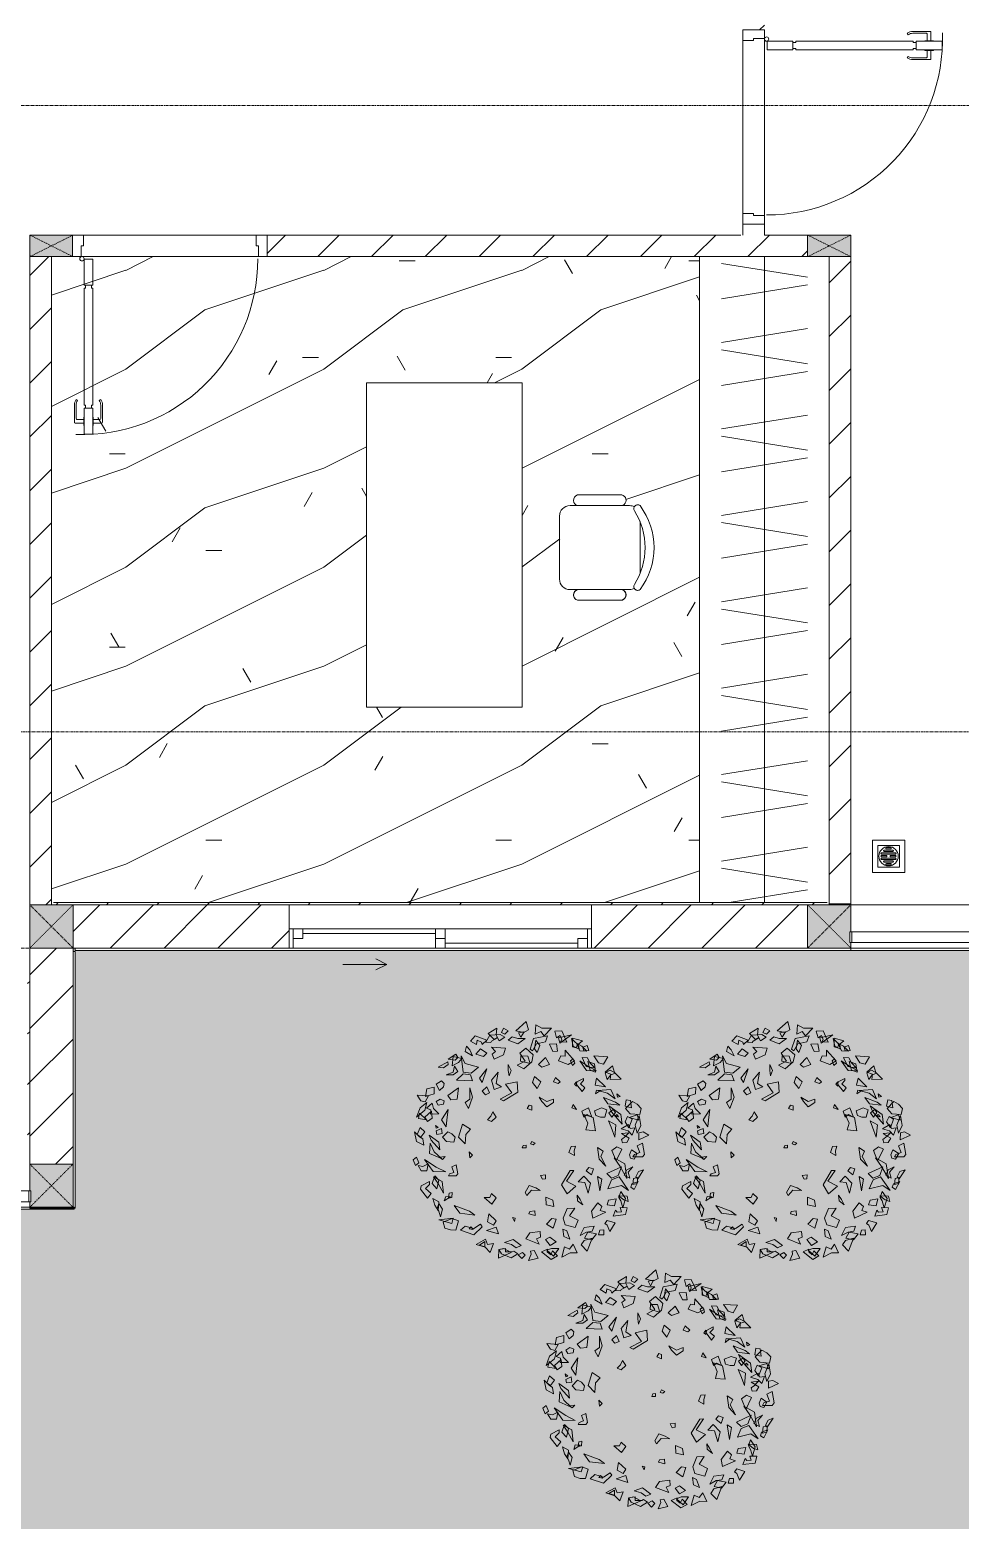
# Model space of a CAD drawing. Header units: millimetres. Extents: x 5357 to 259384, y -16348 to 109893.
# Drawn here: x 94853 to 99159, y 21888 to 28787 of the extents above; entities that cross this region are included whole.
import ezdxf

# ---------------------------------------------------------------- set-up
doc = ezdxf.new("R2010")
doc.units = ezdxf.units.MM
doc.linetypes.add('Dash', pattern=[6, 3, -3])
doc.linetypes.add('Grid Line', pattern=[22.225, 12.7, -3.175, 3.175, -3.175])
for name, color, linetype, lineweight in [('0-1', 7, 'Continuous', 5), ('A-DETL-GENF-1', 53, 'Continuous', 9), ('A-DOOR-1', 254, 'Continuous', 9), ('A-DOOR-2', 53, 'Continuous', 9), ('A-FLOR-1', 53, 'Continuous', 9), ('A-FLOR-HRAL', 11, 'Continuous', 9), ('A-FLOR-HRAL-1', 254, 'Continuous', 9), ('A-FLOR-HRAL-2', 53, 'Continuous', 9), ('A-FLOR-PATT', 8, 'Continuous', 9), ('A-FLOR-PATT-1', 10, 'Continuous', 9), ('A-GLAZ', 151, 'Continuous', 9), ('A-WALL', 113, 'Continuous', 9), ('A-WALL-1', 9, 'Continuous', 18), ('A-WALL-2', 53, 'Continuous', 9), ('A-WALL-3', 113, 'Continuous', 18), ('A-WALL-PATT', 111, 'Continuous', 9), ('A-WALL-PATT-1', 10, 'Continuous', 9), ('A-WALL-PATT-2', 53, 'Continuous', 9), ('G-IMPT', 8, 'Continuous', 9), ('I-FURN', 30, 'Continuous', 9), ('I-FURN-1', 254, 'Continuous', 9), ('I-WALL-1', 9, 'Continuous', 18), ('L-PLNT-1', 7, 'Continuous', 9), ('M-EQPM', 50, 'Continuous', 9), ('S-COLS', 52, 'Continuous', 9), ('S-COLS-1', 253, 'Continuous', 5), ('S-COLS-2', 9, 'Continuous', 18), ('S-COLS-3', 53, 'Continuous', 9), ('S-COLS-4', 254, 'Continuous', 9), ('S-COLS-5', 52, 'Continuous', 18), ('S-COLS-6', 52, 'Dash', 9), ('S-COLS-HDLN', 52, 'Dash', 9), ('S-COLS-HDLN-1', 53, 'Dash', 9), ('S-GRID-1', 1, 'Grid Line', 9)]:
    doc.layers.add(name, color=color, linetype=linetype, lineweight=lineweight)
pattern_1 = [(45, (0, 0), (-124.4508, 124.4508), [])]
pattern_2 = [(45, (0, 0), (-116.67262, 116.67262), [])]

# ---------------------------------------------------------------- blocks, each defined once
blk = doc.blocks.new('NCV_TKTC_KET CAU_rvt-1-TKCS_MB CẢNH QUAN CÂY XANH')
at = {"layer": 'A-FLOR-1'}
blk.add_line((98652.5, 24736.9), (98652.5, 24741.9), dxfattribs=at)
blk = doc.blocks.new('DOOR_CW_01 CANH MO-PANEL KINH - DIW_01-900x2200-CỬA GỖ VÂN LAMINATE-553375-TKCS_MB CẢNH QUAN CÂY XANH')
at = {"layer": 'A-DETL-GENF-1'}
for p, q in [((-397, -182), (-397, -62)), ((-397, -62), (-357, -62)), ((-357, -62), (-357, -182)), ((-357, -182), (-397, -182)), ((-397, -196), (-391, -196)), ((-397, -738), (-397, -196)), ((-391, -196), (-391, -182)), ((-391, -182), (-363, -182)), ((-363, -182), (-363, -196)), ((-357, -196), (-363, -196)), ((-357, -196), (-357, -738)), ((-442, -737), (-442, -816.5)), ((-434, -799.5), (-434, -737)), ((-433.9, -711.2), (-427.3, -715.8)), ((-397, -738), (-391, -738)), ((-357, -752), (-397, -752)), ((-397, -752), (-397, -872)), ((-391, -752), (-391, -738)), ((-363, -752), (-391, -752)), ((-357, -738), (-363, -738)), ((-363, -738), (-363, -752)), ((-357, -872), (-357, -752)), ((-320.1, -711.2), (-326.7, -715.8)), ((-320, -799.5), (-320, -737)), ((-312, -737), (-312, -816.5)), ((-399, -820.5), (-438, -820.5)), ((-399, -803.5), (-430, -803.5)), ((-399, -792.2), (-399, -831.8)), ((-397, -792.2), (-399, -792.2)), ((-397, -792.2), (-397, -831.8)), ((-357, -792.2), (-357, -831.8)), ((-357, -792.2), (-355, -792.2)), ((-355, -792.2), (-355, -831.8)), ((-355, -803.5), (-324, -803.5)), ((-355, -820.5), (-316, -820.5)), ((-399, -831.8), (-397, -831.8)), ((-397, -872), (-357, -872)), ((-355, -831.8), (-357, -831.8))]:
    blk.add_line(p, q, dxfattribs=at)
blk.add_circle((-407, -60), 10, dxfattribs=at)
for centre, radius, start, end in [((-407, -60), 814, 268, 0), ((-397, -737), 45, 145, 180), ((-397, -737), 37, 145, 180), ((-357, -737), 37, 0, 35), ((-357, -737), 45, 360, 35), ((-438, -816.5), 4, 180, 270), ((-430, -799.5), 4, 180, 270), ((-324, -799.5), 4, 270, 0), ((-316, -816.5), 4, 270, 0)]:
    blk.add_arc(centre, radius, start, end, dxfattribs=at)
at = {"layer": 'A-DOOR-2'}
for p, q in [((-450, -50), (-450, 50)), ((-450, 50), (-400, 50)), ((-400, 50), (-400, 0)), ((400, 0), (400, 50)), ((400, 50), (450, 50)), ((450, 50), (450, -50)), ((-410, -50), (-450, -50)), ((-410, 0), (-410, -50)), ((-400, 0), (-410, 0)), ((-407, -50), (-382, -50)), ((410, 0), (400, 0)), ((410, -50), (410, 0)), ((450, -50), (410, -50))]:
    blk.add_line(p, q, dxfattribs=at)
blk = doc.blocks.new('TU DO LV A - TU DO LV A-V5-TKCS_MB CẢNH QUAN CÂY XANH')
at = {"layer": 'I-FURN'}
for p, q in [((10, 0), (3000, 0)), ((10, -136.3), (68.9, -499)), ((169, -101), (104.4, -499)), ((202.5, -101), (267.1, -499)), ((404.3, -101), (468.9, -499)), ((569, -101), (504.4, -499)), ((602.5, -101), (667.1, -499)), ((804.3, -101), (868.9, -499)), ((969, -101), (904.4, -499)), ((1002.5, -101), (1067.1, -499)), ((1204.3, -101), (1268.9, -499)), ((1369, -101), (1304.4, -499)), ((1402.5, -101), (1467.1, -499)), ((1604.3, -101), (1668.9, -499)), ((1769, -101), (1704.4, -499)), ((1802.5, -101), (1867.1, -499)), ((2004.3, -101), (2068.9, -499)), ((2169, -101), (2104.4, -499)), ((2202.5, -101), (2267.1, -499)), ((2404.3, -101), (2468.9, -499)), ((2569, -101), (2504.4, -499)), ((2602.5, -101), (2667.1, -499)), ((2804.3, -101), (2868.9, -499)), ((2969, -101), (2904.4, -499)), ((10, -300), (3000, -300)), ((5, -600), (0, -600))]:
    blk.add_line(p, q, dxfattribs=at)
at = {"layer": 'I-FURN-1'}
for p, q in [((10, 0), (3000, 0)), ((5, -600), (0, -600))]:
    blk.add_line(p, q, dxfattribs=at)
blk = doc.blocks.new('BAN LV A - BAN LV A_dwg_ban hoc2-348006-TKCS_MB CẢNH QUAN CÂY XANH')
at = {"layer": 'I-FURN'}
for p, q in [((145.8, 437.4), (-145.8, 437.4)), ((-243, 354.4), (-243, 162)), ((-194.4, 388.8), (-194.4, 113.4)), ((194.4, 113.4), (194.4, 388.8)), ((194.4, 351.4), (194.4, 150.8)), ((243.7, 162), (243.7, 354.4)), ((-120.5, 64.8), (120.5, 64.8))]:
    blk.add_line(p, q, dxfattribs=at)
at = {"layer": 'I-FURN', "flags": 128}
blk.add_lwpolyline([(-737.8, 610.5), (-737.8, 1330.5), (-154.9, 1330.5), (762.2, 1330.5), (762.2, 610.5)], close=True, dxfattribs=at)
at = {"layer": 'I-FURN'}
for centre, radius, start, end in [((-145.8, 388.8), 48.6, 90, 180), ((145.8, 388.8), 48.6, 360, 90), ((-218.7, 347.3), 25.3, 343.7398, 163.7398), ((219.4, 347.3), 25.3, 16.2602, 170.70537), ((-218.7, 154.9), 25.3, 163.7398, 16.2602), ((219.4, 154.9), 25.3, 189.29463, 16.2602), ((-180.2, 75.4), 17.8, 57.97259, 216.69006), ((-145.8, 113.4), 48.6, 180, 207.58444), ((0, 359.3), 318.2, 237.57575, 302.42425), ((180.2, 75.4), 17.8, 323.30994, 122.02741), ((145.8, 113.4), 48.6, 332.41556, 0), ((0, 324), 324, 233.1301, 306.8699)]:
    blk.add_arc(centre, radius, start, end, dxfattribs=at)
blk = doc.blocks.new('BAN LV A - BAN LV A_dwg-348005-TKCS_MB CẢNH QUAN CÂY XANH')
at = {"extrusion": (0, 0, -1), "zscale": -1, "rotation": 180}
blk.add_blockref('BAN LV A - BAN LV A_dwg_ban hoc2-348006-TKCS_MB CẢNH QUAN CÂY XANH', (-729, 1383.7), dxfattribs=at)
blk = doc.blocks.new('BAN LV A - BAN LV A-401069-TKCS_MB CẢNH QUAN CÂY XANH')
at = {"layer": 'I-FURN-1'}
for p, q in [((-8.8, -53.2), (1491.2, -53.2)), ((-8.8, -773.2), (-8.8, -53.2)), ((1491.2, -53.2), (1491.2, -773.2)), ((1491.2, -773.2), (-8.8, -773.2)), ((583.2, -946.3), (874.8, -946.3)), ((486, -1221.7), (486, -1029.3)), ((534.6, -1029.3), (534.6, -994.9)), ((923.4, -994.9), (923.4, -1032.3)), ((972.7, -1029.3), (972.7, -1221.7)), ((534.6, -1270.3), (534.6, -1235.9)), ((923.4, -1232.9), (923.4, -1270.3))]:
    blk.add_line(p, q, dxfattribs=at)
for centre, radius, start, end in [((583.2, -994.9), 48.6, 90, 180), ((874.8, -994.9), 48.6, 0, 90), ((510.3, -1036.4), 25.3, 16.2602, 163.7398), ((948.4, -1036.4), 25.3, 16.2602, 170.70537), ((510.3, -1228.8), 25.3, 163.7398, 343.7398), ((948.4, -1228.8), 25.3, 189.29463, 16.2602), ((548.9, -1308.3), 17.8, 119.40397, 216.69006), ((583.2, -1270.3), 48.6, 180, 207.58444), ((874.8, -1270.3), 48.6, 332.41556, 0), ((909.2, -1308.3), 17.8, 323.30994, 60.59603), ((729, -1059.7), 324, 233.1301, 306.8699)]:
    blk.add_arc(centre, radius, start, end, dxfattribs=at)
at = {"extrusion": (0, 0, -1), "zscale": -1, "rotation": 180}
blk.add_blockref('BAN LV A - BAN LV A_dwg-348005-TKCS_MB CẢNH QUAN CÂY XANH', (0, 0), dxfattribs=at)
blk = doc.blocks.new('Railing - 50 x 10mm-457210-TKCS_MB CẢNH QUAN CÂY XANH')
at = {"layer": 'A-FLOR-HRAL-2'}
for p, q in [((25, 5), (-25, 5)), ((-25, 5), (-25, -5)), ((25, -5), (25, 5)), ((-25, -5), (25, -5))]:
    blk.add_line(p, q, dxfattribs=at)
blk = doc.blocks.new('Railing - Railing-641386-TKCS_MB CẢNH QUAN CÂY XANH')
at = {"layer": 'A-FLOR-HRAL-2'}
for p, q in [((76844.1, 15351.2), (75749.1, 15351.2)), ((75749.1, 15301.2), (76844.1, 15301.2))]:
    blk.add_line(p, q, dxfattribs=at)
at = {"extrusion": (0, 0, -1), "zscale": -1, "rotation": 90.00000000000072}
for p in [(-75744.1, 15326.2), (-76869.1, 15326.2)]:
    blk.add_blockref('Railing - 50 x 10mm-457210-TKCS_MB CẢNH QUAN CÂY XANH', p, dxfattribs=at)
blk = doc.blocks.new('G1_SOF - BO TRU - 100x200-746114-TKCS_MB CẢNH QUAN CÂY XANH')
at = {"layer": 'S-COLS-3'}
blk.add_hatch(color=256, dxfattribs=at).paths.add_polyline_path([(-50, -98.4), (50, -98.4), (50, 100), (-50, 100)])
at = {"layer": 'S-COLS-2'}
for p, q in [((-50, 100), (50, 100)), ((-50, -98.4), (-50, 100)), ((50, 100), (50, -98.4))]:
    blk.add_line(p, q, dxfattribs=at)
at = {"layer": 'S-COLS-HDLN-1'}
for p, q in [((50, -100), (-50, 100)), ((-50, -100), (50, 100))]:
    blk.add_line(p, q, dxfattribs=at)
blk = doc.blocks.new('G1_SOF - BO TRU - 100x200-V59-TKCS_MB CẢNH QUAN CÂY XANH')
at = {"layer": 'S-COLS-3'}
blk.add_hatch(color=256, dxfattribs=at).paths.add_polyline_path([(-50, -100), (50, -100), (50, 100), (-50, 100)])
at = {"layer": 'S-COLS-2'}
for p, q in [((-50, 100), (50, 100)), ((-50, -100), (-50, 100)), ((50, 100), (50, -100)), ((50, -100), (-50, -100))]:
    blk.add_line(p, q, dxfattribs=at)
at = {"layer": 'S-COLS-HDLN-1'}
for p, q in [((50, -100), (-50, 100)), ((-50, -100), (50, 100))]:
    blk.add_line(p, q, dxfattribs=at)
blk = doc.blocks.new('DOOR_CW_01 CANH MO-PANEL KINH - DIG_01-900x2200-CỬA NHÔM KÍNH-400868-TKCS_MB CẢNH QUAN CÂY XANH')
at = {"layer": 'A-DETL-GENF-1'}
for p, q in [((-399, 831.8), (-397, 831.8)), ((-399, 792.2), (-399, 831.8)), ((-397, 872), (-357, 872)), ((-397, 752), (-397, 872)), ((-397, 792.2), (-397, 831.8)), ((-357, 872), (-357, 752)), ((-357, 792.2), (-357, 831.8)), ((-355, 831.8), (-357, 831.8)), ((-355, 792.2), (-355, 831.8)), ((-442, 737), (-442, 816.5)), ((-399, 820.5), (-438, 820.5)), ((-434, 799.5), (-434, 737)), ((-399, 803.5), (-430, 803.5)), ((-397, 792.2), (-399, 792.2)), ((-357, 792.2), (-355, 792.2)), ((-355, 820.5), (-316, 820.5)), ((-355, 803.5), (-324, 803.5)), ((-320, 799.5), (-320, 737)), ((-312, 737), (-312, 816.5)), ((-433.9, 711.2), (-427.3, 715.8)), ((-357, 752), (-397, 752)), ((-397, 738), (-391, 738)), ((-397, 738), (-397, 196)), ((-363, 752), (-391, 752)), ((-391, 752), (-391, 738)), ((-363, 738), (-363, 752)), ((-357, 738), (-363, 738)), ((-357, 196), (-357, 738)), ((-320.1, 711.2), (-326.7, 715.8)), ((-397, 196), (-391, 196)), ((-357, 182), (-397, 182)), ((-397, 182), (-397, 62)), ((-391, 196), (-391, 182)), ((-391, 182), (-363, 182)), ((-357, 196), (-363, 196)), ((-363, 182), (-363, 196)), ((-357, 62), (-357, 182)), ((-397, 62), (-357, 62))]:
    blk.add_line(p, q, dxfattribs=at)
blk.add_circle((-407, 60), 10, dxfattribs=at)
for centre, radius, start, end in [((-407, 60), 814, 360, 92), ((-438, 816.5), 4, 90, 180), ((-430, 799.5), 4, 90, 180), ((-324, 799.5), 4, 360, 90), ((-316, 816.5), 4, 0, 90), ((-397, 737), 45, 180, 215), ((-397, 737), 37, 180, 215), ((-357, 737), 37, 325, 0), ((-357, 737), 45, 325, 0)]:
    blk.add_arc(centre, radius, start, end, dxfattribs=at)
at = {"layer": 'A-DOOR-2'}
for p, q in [((-410, 50), (-450, 50)), ((-450, 50), (-450, -50)), ((-410, 0), (-410, 50)), ((-400, 0), (-410, 0)), ((-407, 50), (-382, 50)), ((-400, -50), (-400, 0)), ((410, 0), (400, 0)), ((400, 0), (400, -50)), ((450, 50), (410, 50)), ((410, 50), (410, 0)), ((450, -50), (450, 50)), ((-450, -50), (-400, -50)), ((400, -50), (450, -50))]:
    blk.add_line(p, q, dxfattribs=at)
blk = doc.blocks.new('NCV_TKTC_TANG 1_rvt-1-TKCS_MB CẢNH QUAN CÂY XANH')
at = {"layer": 'A-FLOR-PATT-1'}
h = blk.add_hatch(dxfattribs=at)
h.set_pattern_fill('FP_7', color=256, style=0, pattern_type=2)
h.set_pattern_definition([(0, (0, 0), (1788.16, 447.04), [73.762, -1267.358, 73.762, -1267.358, -7152.64]), (0, (0, 0), (1788.16, 447.04), [-2682.24, 73.762, -2608.478, 73.762, -1267.358, -3129.28]), (0, (0, 0), (1788.16, 447.04), [-6705.6, 73.762, -820.318, 73.762, -2161.438]), (120, (670.56, 223.5), (-1281.228, 1325.072), [73.762, -1267.358, 73.762, -8419.998]), (120, (670.56, 223.5), (-1281.228, 1325.072), [-1414.882, -1267.358, 73.762, -2608.478, -4470.4]), (120, (670.56, 223.5), (-1281.228, 1325.072), [-5364.48, 73.762, -1267.358, 73.762, -3055.518]), (120, (670.56, 223.5), (-1281.228, 1325.072), [-6779.362, -820.318, 73.762, -2161.438]), (240, (894.1, 1117.6), (-506.932, -1772.112), [73.762, -1267.358, 73.762, -8419.998]), (240, (894.1, 1117.6), (-506.932, -1772.112), [-1414.882, -1267.358, 73.762, -2608.478, -4470.4]), (240, (894.1, 1117.6), (-506.932, -1772.112), [-5364.48, 73.762, -1267.358, 73.762, -3055.518]), (240, (894.1, 1117.6), (-506.932, -1772.112), [-6779.362, -820.318, 73.762, -2161.438])])
h.paths.add_polyline_path([(94952.6, 24746.9), (97952.6, 24746.9), (97952.6, 27736.9), (94952.6, 27736.9), (94952.6, 27048.4)])
h.paths.add_polyline_path([(97130.9, 25652.4), (96410.9, 25652.4), (96410.9, 27152.4), (97130.9, 27152.4), (97130.9, 26195.8)])
h.paths.add_polyline_path([(97586, 26146.2), (97579.5, 26147.2), (97387.1, 26147.2), (97372.2, 26159.1), (97368.9, 26171.5), (97372.2, 26184), (97381.1, 26193.2), (97381.1, 26195.8), (97340.1, 26197.5), (97328.4, 26202.4), (97318.3, 26210.1), (97310.6, 26220.1), (97305.7, 26231.9), (97304.1, 26244.4), (97305.7, 26548.6), (97310.6, 26560.3), (97318.3, 26570.4), (97328.4, 26578.1), (97340.1, 26583), (97371.2, 26584.6), (97384.2, 26586.4), (97374.4, 26593.8), (97369.3, 26605), (97370.1, 26617.3), (97376.5, 26627.7), (97390.5, 26633.9), (97598, 26632.2), (97607.5, 26623.9), (97611.8, 26612.1), (97609.8, 26599.7), (97602.2, 26589.7), (97593.6, 26584.6), (97639.7, 26583.2), (97650.6, 26579.1), (97656.4, 26585.3), (97660.3, 26587.2), (97677.9, 26582.6), (97707.8, 26534), (97729.2, 26478.5), (97740.1, 26420), (97740.1, 26360.5), (97729.2, 26302), (97707.8, 26246.5), (97676.7, 26195.8), (97656.4, 26195.2), (97650.6, 26201.4), (97639.7, 26197.3), (97608.8, 26195.8), (97593.6, 26195.8), (97604.8, 26189.1), (97611.1, 26177.6), (97610.9, 26164.5), (97604.1, 26153.3), (97593.6, 26148.1), (97590.1, 26147.2)])
h = blk.add_hatch(dxfattribs=at)
h.set_pattern_fill('FP_4', color=256, style=0, pattern_type=2)
h.set_pattern_definition([(216.87, (366.52, 916.3), (2748.89673, 1832.6049), [458.15, -4123.35]), (206.565, (916.3, 641.4), (-916.3012, -916.2996), [1024.455, -1024.455]), (198.435, (916.3, 183.26), (-1832.5985, -916.30195), [579.52, -2318.076])])
h.paths.add_polyline_path([(94952.6, 24746.9), (97952.6, 24746.9), (97952.6, 27736.9), (94952.6, 27736.9), (94952.6, 27048.4)])
h.paths.add_polyline_path([(97130.9, 25652.4), (96410.9, 25652.4), (96410.9, 27152.4), (97130.9, 27152.4), (97130.9, 26195.8)])
h.paths.add_polyline_path([(97586, 26146.2), (97579.5, 26147.2), (97387.1, 26147.2), (97372.2, 26159.1), (97368.9, 26171.5), (97372.2, 26184), (97381.1, 26193.2), (97381.1, 26195.8), (97340.1, 26197.5), (97328.4, 26202.4), (97318.3, 26210.1), (97310.6, 26220.1), (97305.7, 26231.9), (97304.1, 26244.4), (97305.7, 26548.6), (97310.6, 26560.3), (97318.3, 26570.4), (97328.4, 26578.1), (97340.1, 26583), (97371.2, 26584.6), (97384.2, 26586.4), (97374.4, 26593.8), (97369.3, 26605), (97370.1, 26617.3), (97376.5, 26627.7), (97390.5, 26633.9), (97598, 26632.2), (97607.5, 26623.9), (97611.8, 26612.1), (97609.8, 26599.7), (97602.2, 26589.7), (97593.6, 26584.6), (97639.7, 26583.2), (97650.6, 26579.1), (97656.4, 26585.3), (97660.3, 26587.2), (97677.9, 26582.6), (97707.8, 26534), (97729.2, 26478.5), (97740.1, 26420), (97740.1, 26360.5), (97729.2, 26302), (97707.8, 26246.5), (97676.7, 26195.8), (97656.4, 26195.2), (97650.6, 26201.4), (97639.7, 26197.3), (97608.8, 26195.8), (97593.6, 26195.8), (97604.8, 26189.1), (97611.1, 26177.6), (97610.9, 26164.5), (97604.1, 26153.3), (97593.6, 26148.1), (97590.1, 26147.2)])
at = {"layer": 'A-WALL-PATT-1'}
h = blk.add_hatch(dxfattribs=at)
h.set_pattern_fill('FP_2', color=256, style=0, pattern_type=2)
h.set_pattern_definition(pattern_1)
h.paths.add_polyline_path([(98202.6, 27836.9), (98252.6, 27836.9), (98252.6, 27886.9), (98152.6, 27886.9), (98152.6, 27836.9)])
h.paths.add_polyline_path([(98202.6, 28786.9), (98252.6, 28786.9), (98252.6, 28836.9), (98152.6, 28836.9), (98152.6, 28786.9)])
h = blk.add_hatch(dxfattribs=at)
h.set_pattern_fill('FP_2', color=256, style=0, pattern_type=2)
h.set_pattern_definition(pattern_1)
h.paths.add_polyline_path([(96139.6, 27736.9), (98452.6, 27736.9), (98452.6, 27836.9), (95950.9, 27836.9), (95950.9, 27736.9)])
h = blk.add_hatch(dxfattribs=at)
h.set_pattern_fill('FP_2', color=256, style=0, pattern_type=2)
h.set_pattern_definition(pattern_1)
h.paths.add_polyline_path([(94952.6, 24736.9), (94952.6, 27736.9), (94852.6, 27736.9), (94852.6, 24736.9), (94929.2, 24736.9)])
h = blk.add_hatch(dxfattribs=at)
h.set_pattern_fill('FP_2', color=256, style=0, pattern_type=2)
h.set_pattern_definition(pattern_1)
h.paths.add_polyline_path([(98652.6, 24741.9), (98652.6, 27736.9), (98552.6, 27736.9), (98552.6, 24741.9)])
at = {"layer": 'A-WALL-PATT-2'}
h = blk.add_hatch(dxfattribs=at)
h.set_pattern_fill('FP_10', color=256, style=0, pattern_type=2)
h.set_pattern_definition(pattern_2)
h.paths.add_polyline_path([(94952.6, 24736.9), (98542.6, 24736.9), (98542.6, 24746.9), (94952.6, 24746.9)])
h = blk.add_hatch(dxfattribs=at)
h.set_pattern_fill('FP_10', color=256, style=0, pattern_type=2)
h.set_pattern_definition(pattern_2)
h.paths.add_polyline_path([(94842.6, 23537.4), (94852.6, 23537.4), (94852.6, 24536.9), (94842.6, 24536.9), (94842.6, 24089.7)])
at = {"layer": 'A-FLOR-1'}
for p, q in [((98152.6, 27936.9), (98152.6, 28736.9)), ((95100.9, 27836.9), (95900.9, 27836.9)), ((95910.9, 27736.9), (95090.9, 27736.9)), ((98652.6, 24741.9), (98652.6, 24736.9))]:
    blk.add_line(p, q, dxfattribs=at)
at = {"layer": 'A-WALL-1'}
for p, q in [((98452.6, 27836.9), (98252.6, 27836.9)), ((94852.6, 27736.9), (94852.6, 24736.9)), ((94952.6, 24736.9), (94952.6, 27736.9)), ((98552.6, 27736.9), (98552.6, 24741.9)), ((94852.6, 24736.9), (94952.6, 24736.9)), ((98552.6, 24741.9), (98652.6, 24741.9)), ((98652.6, 24741.9), (98652.6, 24746.9))]:
    blk.add_line(p, q, dxfattribs=at)
at = {"layer": 'A-WALL-2'}
for p, q in [((98152.6, 27936.9), (98152.6, 28736.9)), ((98252.6, 28746.9), (98252.6, 27926.9)), ((98152.6, 27886.9), (98152.6, 27836.9)), ((98252.6, 27836.9), (98252.6, 27886.9)), ((95100.9, 27836.9), (95900.9, 27836.9)), ((98142.6, 27836.9), (95950.9, 27836.9)), ((95910.9, 27736.9), (95090.9, 27736.9)), ((95950.9, 27736.9), (98452.6, 27736.9)), ((98652.6, 24746.9), (98652.6, 27736.9)), ((98652.9, 24736.9), (99752.6, 24736.9)), ((98652.9, 24736.9), (98652.9, 24611.9)), ((98652.9, 24561.9), (98652.9, 24536.9)), ((99752.6, 24536.9), (98652.9, 24536.9))]:
    blk.add_line(p, q, dxfattribs=at)
at = {"layer": 'I-WALL-1'}
for p, q in [((94952.6, 24746.9), (94952.6, 24736.9)), ((94952.6, 24736.9), (96052.6, 24736.9)), ((98542.6, 24746.9), (94962.6, 24746.9)), ((97452.6, 24736.9), (98542.6, 24736.9))]:
    blk.add_line(p, q, dxfattribs=at)
at = {"layer": 'A-DOOR-1', "rotation": 270.0000000000003}
blk.add_blockref('DOOR_CW_01 CANH MO-PANEL KINH - DIG_01-900x2200-CỬA NHÔM KÍNH-400868-TKCS_MB CẢNH QUAN CÂY XANH', (98202.6, 28336.9), dxfattribs=at)
at = {"layer": 'A-DOOR-1'}
blk.add_blockref('DOOR_CW_01 CANH MO-PANEL KINH - DIW_01-900x2200-CỬA GỖ VÂN LAMINATE-553375-TKCS_MB CẢNH QUAN CÂY XANH', (95500.9, 27786.9), dxfattribs=at)
at = {"layer": 'A-FLOR-HRAL-1'}
blk.add_blockref('Railing - Railing-641386-TKCS_MB CẢNH QUAN CÂY XANH', (22908.5, 9260.7), dxfattribs=at)
at = {"layer": 'I-FURN-1'}
for name, p, rotation in [('TU DO LV A - TU DO LV A-V5-TKCS_MB CẢNH QUAN CÂY XANH', (97952.6, 24736.9), 89.9999999999999), ('BAN LV A - BAN LV A-401069-TKCS_MB CẢNH QUAN CÂY XANH', (96357.8, 25661.2), 90.0000000000001)]:
    blk.add_blockref(name, p, dxfattribs=dict(at, rotation=rotation))
at = {"layer": 'S-COLS-4', "rotation": 90.00000000000037}
for name, p in [('G1_SOF - BO TRU - 100x200-746114-TKCS_MB CẢNH QUAN CÂY XANH', (94952.6, 27786.9)), ('G1_SOF - BO TRU - 100x200-V59-TKCS_MB CẢNH QUAN CÂY XANH', (98552.6, 27786.9))]:
    blk.add_blockref(name, p, dxfattribs=at)
blk = doc.blocks.new('1_FAMILY RVT - W01-WxH 1400x1400xmm-389822-TKCS_MB CẢNH QUAN CÂY XANH')
at = {"layer": 'A-GLAZ'}
for p, q in [((248.4, 172.39), (299.2, 197.79)), ((248.4, 172.39), (299.2, 146.99)), ((248.4, 172.39), (451.6, 172.39)), ((-700, 96.19), (-700, -103.81)), ((700, 96.19), (-700, 96.19)), ((-700, 96.19), (-636.5, 96.19)), ((-680.95, 96.19), (-680.95, 7.29)), ((-636.5, 96.19), (-22.225, 96.19)), ((-636.5, 96.19), (-636.5, 51.74)), ((-636.5, 73.965), (-22.225, 73.965)), ((-22.225, 7.29), (-22.225, 96.19)), ((-22.225, 96.19), (22.225, 96.19)), ((22.225, 96.19), (680.95, 96.19)), ((22.225, 96.19), (22.225, 7.29)), ((680.95, 96.19), (700, 96.19)), ((680.95, 96.19), (680.95, 7.29)), ((700, -103.81), (700, 96.19)), ((-700, 7.29), (-680.95, 7.29)), ((-636.5, 51.74), (-680.95, 51.74)), ((-680.95, 7.29), (-22.225, 7.29)), ((22.225, 51.74), (-22.225, 51.74)), ((-22.225, 7.29), (22.225, 7.29)), ((22.225, 29.515), (636.5, 29.515)), ((22.225, 7.29), (636.5, 7.29)), ((636.5, 51.74), (636.5, 7.29)), ((680.95, 51.74), (636.5, 51.74)), ((636.5, 7.29), (700, 7.29)), ((-700, -103.81), (700, -103.81))]:
    blk.add_line(p, q, dxfattribs=at)
blk = doc.blocks.new('Railing - 50 x 10mm-1251311-TKCS_MB CẢNH QUAN CÂY XANH')
at = {"layer": 'A-FLOR-HRAL'}
for p, q in [((25, 5), (-25, 5)), ((-25, 5), (-25, -5)), ((25, -5), (25, 5)), ((-25, -5), (25, -5))]:
    blk.add_line(p, q, dxfattribs=at)
blk = doc.blocks.new('Railing - Railing-1602786-TKCS_MB CẢNH QUAN CÂY XANH')
at = {"layer": 'A-FLOR-HRAL'}
for p, q in [((94847.5, 23412.4), (91857.5, 23412.4)), ((91857.5, 23362.4), (94847.5, 23362.4))]:
    blk.add_line(p, q, dxfattribs=at)
at = {"extrusion": (0, 0, -1), "zscale": -1, "rotation": 90}
for p in [(-91852.5, 23387.4), (-94852.5, 23387.4)]:
    blk.add_blockref('Railing - 50 x 10mm-1251311-TKCS_MB CẢNH QUAN CÂY XANH', p, dxfattribs=at)
blk = doc.blocks.new('TKTC_XREF_251221_MB TANG 1 - TKTC_XREF_260130_MB TANG 1_dwg_THU NUOC - THU NUOC-444531-TKCS_MB TẦNG 1-4202124-TKCS_MB CẢNH QUAN CÂY XANH')
at = {"layer": 'M-EQPM'}
for p, q in [((-23.3, 10.8), (40.9, 10.8)), ((40.9, 4.8), (-23.3, 4.8)), ((-11, 23.3), (28.5, 23.3)), ((28.5, 17.3), (-11, 17.3)), ((-1.1, 35.6), (18.5, 35.6)), ((18.5, 29.6), (-1.1, 29.6)), ((-23.3, -13.6), (40.9, -13.6)), ((40.9, -19.6), (-23.3, -19.6)), ((-11, -26.1), (28.5, -26.1)), ((28.5, -32.1), (-11, -32.1)), ((-1.1, -38.5), (18.5, -38.5)), ((18.5, -44.5), (-1.1, -44.5))]:
    blk.add_line(p, q, dxfattribs=at)
at = {"layer": 'M-EQPM', "flags": 128}
for points in [[(83.7, -79.4), (83.7, 70.6), (-66.3, 70.6), (-66.3, -79.4)], [(58.7, -54.4), (58.7, 45.6), (-41.3, 45.6), (-41.3, -54.4)]]:
    blk.add_lwpolyline(points, close=True, dxfattribs=at)
for points in [[(-23.3, -1.2), (0.7, -1.2), (0.7, -7.2), (-23.3, -7.2)], [(40.9, -7.2), (16.7, -7.2), (16.7, -1.2), (40.9, -1.2)]]:
    blk.add_lwpolyline(points, dxfattribs=at)
at = {"layer": 'M-EQPM'}
for centre, radius, start, end in [((8.7, -4.4), 45, 360, 180), ((8.7, -4.4), 45, 360, 180), ((-23.3, 7.8), 3, 90, 270), ((-11, 20.3), 3, 90, 270), ((-1.1, 32.6), 3, 90, 270), ((18.5, 32.6), 3, 270, 90), ((28.5, 20.3), 3, 270, 90), ((40.9, 7.8), 3, 270, 90), ((8.7, -4.4), 45, 180, 360), ((8.7, -4.4), 45, 180, 360), ((-23.3, -4.2), 3, 90, 270), ((-23.3, -16.6), 3, 90, 270), ((-11, -29.1), 3, 90, 270), ((-1.1, -41.5), 3, 90, 270), ((18.5, -41.5), 3, 270, 90), ((28.5, -29.1), 3, 270, 90), ((40.9, -4.2), 3, 270, 90), ((40.9, -16.6), 3, 270, 90)]:
    blk.add_arc(centre, radius, start, end, dxfattribs=at)
blk = doc.blocks.new('TKTC_XREF_251221_MB TANG 1 - TKTC_XREF_260130_MB TANG 1_dwg-4202109-TKCS_MB CẢNH QUAN CÂY XANH')
at = {"extrusion": (0, 0, -1), "zscale": -1}
blk.add_blockref('TKTC_XREF_251221_MB TANG 1 - TKTC_XREF_260130_MB TANG 1_dwg_THU NUOC - THU NUOC-444531-TKCS_MB TẦNG 1-4202124-TKCS_MB CẢNH QUAN CÂY XANH', (104316, -376380.4), dxfattribs=at)
blk = doc.blocks.new('TKTC_XREF_251221_MB TANG 1 - TKTC_XREF_251221_MB TANG 1-2038492-TKCS_MB CẢNH QUAN CÂY XANH')
blk.add_blockref('TKTC_XREF_251221_MB TANG 1 - TKTC_XREF_260130_MB TANG 1_dwg-4202109-TKCS_MB CẢNH QUAN CÂY XANH', (169499.1, 384109.7))
blk = doc.blocks.new('CAY BACH TRINH - CAY BACH TRINH_dwg-2249800-TKCS_MB CẢNH QUAN CÂY XANH')
at = {"layer": 'G-IMPT', "flags": 128}
for points in [[(7, 1749), (-25, 1628), (43, 1591), (160, 1616)], [(-477, 1437), (-459, 1512), (-646, 1555)], [(-578, 1452), (-505, 1613), (-404, 1608), (-431, 1511), (-482, 1548), (-505, 1489), (-486, 1456)], [(-357, 1653), (-250, 1541), (-201, 1603), (-123, 1566), (-133, 1703), (-220, 1653)], [(-83, 1327), (-48, 1351), (-99, 1506), (-301, 1542), (-270, 1454), (-140, 1428)], [(23, 1503), (131, 1428), (267, 1478), (209, 1528), (131, 1503)], [(121, 1587), (40, 1602), (86, 1521)], [(335, 1653), (267, 1616), (316, 1566), (365, 1591)], [(533, 1553), (590, 1452), (520, 1446), (509, 1467), (423, 1512), (399, 1468), (319, 1525), (383, 1562)], [(423, 1516), (443, 1553), (433, 1653), (560, 1578), (472, 1491)], [(579, 1478), (745, 1541), (813, 1466), (725, 1416), (716, 1478), (657, 1453), (647, 1416)], [(-874, 1403), (-896, 1328), (-826, 1327), (-809, 1379)], [(-870, 1320), (-769, 1323), (-719, 1438), (-798, 1395)], [(-715, 1368), (-728, 1408), (-805, 1472), (-663, 1508), (-663, 1385)], [(-648, 1504), (-672, 1392), (-758, 1347), (-746, 1419), (-706, 1444)], [(-556, 1333), (-692, 1179), (-600, 1129), (-460, 1181), (-492, 1255), (-553, 1247)], [(-428, 1425), (-446, 1319), (-376, 1318), (-327, 1420)], [(-133, 1478), (-191, 1403), (-152, 1303), (-113, 1353)], [(14, 1366), (-94, 1266), (-74, 1166), (43, 1066), (140, 1116), (23, 1178), (101, 1291)], [(511, 1378), (306, 1366), (335, 1266), (472, 1203), (501, 1278), (452, 1316)], [(667, 1353), (579, 1291), (628, 1241), (735, 1278)], [(871, 1391), (823, 1341), (784, 1253), (891, 1316)], [(-1364, 914), (-1208, 910), (-1218, 988), (-1136, 1017), (-1240, 1107), (-1267, 1010)], [(-1174, 1238), (-1112, 1130), (-1037, 1152), (-972, 1252)], [(-766, 1181), (-866, 1042), (-1009, 1038), (-900, 1094)], [(-996, 1019), (-915, 1047), (-883, 1171), (-978, 1137)], [(-989, 1076), (-860, 1099), (-799, 1231), (-876, 1225), (-913, 1152)], [(-697, 1145), (-671, 1210), (-634, 1180), (-660, 1114)], [(-269, 1228), (-328, 1128), (-220, 1091), (-172, 1128)], [(-50, 1140), (92, 1178), (86, 1252), (-14, 1249)], [(267, 1128), (228, 1041), (257, 966), (267, 1041)], [(696, 1091), (891, 1141), (949, 1253), (920, 1016), (803, 1003)], [(1064, 1244), (1080, 1108), (985, 1158), (937, 1212)], [(1027, 1278), (998, 1228), (1037, 1191), (1135, 1203)], [(1047, 1103), (998, 1028), (1066, 978), (1164, 978), (1066, 1016)], [(1144, 1166), (1135, 1128), (1203, 1078), (1281, 1091)], [(-1164, 910), (-1135, 1007), (-1204, 1044), (-1282, 1000), (-1216, 980)], [(-1010, 928), (-1137, 803), (-990, 828)], [(-840, 791), (-799, 735), (-718, 839), (-724, 876), (-821, 927), (-821, 894), (-775, 847)], [(-717, 878), (-717, 816), (-688, 841)], [(-415, 941), (-483, 878), (-454, 853), (-386, 878)], [(-113, 953), (-201, 878), (-152, 778), (-84, 866)], [(140, 878), (131, 728), (335, 603), (384, 628), (218, 716), (306, 841)], [(413, 1016), (443, 853), (365, 803), (472, 766), (511, 903)], [(647, 866), (579, 1066), (686, 928)], [(813, 978), (784, 891), (1018, 903), (920, 991)], [(1261, 753), (1203, 803), (1193, 853), (1232, 891), (1310, 841)], [(-1302, 703), (-1351, 666), (-1312, 653)], [(-1109, 650), (-1174, 560), (-1345, 537), (-1285, 585)], [(-1279, 631), (-1217, 768), (-1027, 752), (-1169, 714)], [(-993, 702), (-1009, 756), (-1064, 751)], [(-220, 591), (-289, 516), (-386, 578), (-386, 628), (-289, 591), (-181, 653)], [(579, 803), (540, 716), (599, 691), (647, 741)], [(823, 791), (784, 653), (842, 491), (891, 578), (823, 628)], [(988, 791), (1008, 628), (1096, 616), (1144, 678)], [(1339, 702), (1463, 665), (1444, 774), (1337, 802)], [(1422, 673), (1471, 586), (1531, 604), (1583, 684)], [(-1595, 553), (-1527, 591), (-1429, 491), (-1497, 416), (-1634, 403), (-1653, 491)], [(-1424, 524), (-1440, 618), (-1501, 607), (-1513, 501)], [(-1380, 266), (-1361, 403), (-1185, 528), (-1224, 441)], [(-1283, 435), (-1251, 475), (-1188, 428), (-1232, 366)], [(-1065, 367), (-1127, 366), (-1158, 473), (-1082, 500), (-981, 458), (-1000, 389)], [(-942, 366), (-893, 503), (-795, 453), (-825, 366), (-873, 403)], [(-721, 477), (-654, 499), (-671, 550)], [(-74, 528), (-35, 541), (-6, 491), (-74, 466)], [(491, 441), (443, 366), (511, 303), (569, 328), (521, 378)], [(1135, 478), (1232, 328), (1164, 228), (1154, 328)], [(1310, 591), (1252, 628), (1193, 603), (1203, 553), (1281, 541)], [(1270, 413), (1394, 410), (1386, 473), (1452, 496), (1368, 568), (1347, 490)], [(1378, 453), (1369, 353), (1437, 303), (1476, 366)], [(1447, 578), (1476, 466), (1593, 366), (1544, 503)], [(-1597, 135), (-1570, 248), (-1626, 391), (-1648, 247)], [(-1619, 320), (-1482, 361), (-1595, 398)], [(-1363, 198), (-1471, 259), (-1494, 200), (-1562, 210), (-1523, 107), (-1467, 166)], [(-1478, 213), (-1422, 297), (-1459, 373), (-1523, 336)], [(-1328, 370), (-1279, 378), (-1302, 402)], [(-1274, 77), (-1290, 255), (-1183, 312), (-1221, 219)], [(-855, 181), (-881, 279), (-825, 405), (-958, 362), (-994, 169)], [(813, 191), (881, 116), (891, -22), (988, 78), (930, 266)], [(1319, 245), (1280, 215), (1311, 205)], [(1553, 425), (1451, 325), (1568, 345)], [(1476, 153), (1534, 78), (1583, 116), (1544, 216)], [(-1619, 40), (-1622, 139), (-1683, 152), (-1767, 105)], [(-1482, 60), (-1448, -1), (-1384, -6), (-1369, 43), (-1433, 90)], [(-1478, 141), (-1429, 91), (-1371, 128)], [(-74, 16), (-123, -9), (-94, -34), (-55, -22)], [(1085, 125), (1140, 155), (1218, 75), (1163, 15), (1054, 5), (1038, 75)], [(1310, 166), (1300, 116), (1222, 128), (1232, 203)], [(1256, -105), (1272, 5), (1412, 105), (1381, 35)], [(1624, 156), (1594, 16), (1487, -41), (1502, 50), (1551, 81)], [(-1595, -47), (-1673, -9), (-1702, -172), (-1673, -209), (-1536, -209), (-1556, -172), (-1634, -147)], [(-1515, -106), (-1486, -178), (-1501, -227), (-1553, -242), (-1599, -161)], [(-1291, -267), (-1232, -115), (-1304, -62), (-1376, -95)], [(-1145, -345), (-1046, -242), (-1021, -71), (-1105, -125), (-1069, -201)], [(-688, -191), (-610, -147), (-641, -60), (-704, -55), (-685, -122)], [(11, -79), (65, -80), (51, -44), (11, -37)], [(832, -134), (784, -184), (823, -222)], [(1179, -205), (1218, -245), (1264, -215)], [(1398, -9), (1408, -159), (1232, -234), (1339, -134)], [(1563, -293), (1595, -211), (1641, -250), (1609, -331)], [(-1604, -526), (-1578, -497), (-1615, -421), (-1690, -396)], [(-1489, -516), (-1411, -473), (-1448, -396), (-1534, -351), (-1465, -430)], [(-1449, -521), (-1419, -309), (-1263, -222), (-1351, -346)], [(-1224, -515), (-1157, -451), (-1369, -353), (-1324, -476)], [(-935, -470), (-860, -411), (-900, -361), (-966, -383)], [(-582, -741), (-504, -613), (-626, -407), (-681, -406), (-575, -561), (-711, -631)], [(1085, -355), (1023, -325), (999, -455), (1023, -485), (1132, -485), (1116, -455), (1054, -435)], [(1477, -247), (1352, -421), (1173, -426), (1309, -356)], [(1427, -309), (1447, -409), (1525, -409), (1573, -334), (1505, -346)], [(-1553, -680), (-1504, -649), (-1521, -598), (-1613, -563)], [(-1546, -521), (-1536, -609), (-1595, -596), (-1604, -509)], [(-1173, -669), (-1368, -622), (-1473, -694), (-1336, -498), (-1227, -542)], [(-1024, -493), (-1058, -702), (-1088, -530)], [(-888, -735), (-838, -578), (-745, -570), (-823, -487), (-921, -590)], [(-229, -532), (-269, -525), (-272, -467), (-200, -477)], [(-129, -656), (-34, -622), (23, -722), (0, -767), (-69, -688), (-193, -693)], [(1202, -735), (1225, -565), (1350, -495), (1280, -595)], [(1330, -484), (1271, -546), (1300, -671), (1369, -596)], [(1384, -736), (1435, -805), (1537, -675), (1529, -628), (1408, -565), (1408, -607), (1465, -665)], [(-1468, -852), (-1402, -831), (-1326, -772), (-1450, -777)], [(-1390, -946), (-1429, -809), (-1361, -709), (-1332, -796), (-1361, -846)], [(-1270, -915), (-1163, -901), (-1183, -834), (-1295, -817)], [(-811, -903), (-736, -844), (-727, -764), (-770, -826)], [(-393, -926), (-281, -901), (-277, -790), (-378, -835)], [(614, -795), (506, -893), (444, -803), (510, -740), (536, -796)], [(1124, -735), (1132, -805), (1085, -795), (1077, -725)], [(1193, -846), (1173, -780), (1104, -785)], [(1359, -809), (1271, -859), (1281, -984), (1330, -909)], [(-1251, -1066), (-1426, -1044), (-1452, -946), (-1351, -943), (-1371, -1002), (-1308, -1008), (-1282, -979)], [(-1144, -1010), (-957, -1095), (-936, -993), (-1027, -873), (-1088, -926), (-1063, -982)], [(-698, -1231), (-557, -1193), (-527, -1096), (-584, -953), (-693, -951), (-619, -1061), (-741, -1124)], [(-120, -1056), (-31, -1033), (-45, -997), (-117, -988)], [(550, -1034), (443, -1134), (482, -1196), (569, -1146)], [(1048, -911), (967, -1024), (753, -1052), (829, -993)], [(1249, -1075), (1218, -965), (1272, -885), (1295, -955), (1272, -995)], [(-1130, -1172), (-1165, -1196), (-1203, -1289), (-1280, -1164), (-1162, -1128)], [(-1117, -1335), (-1039, -1334), (-1059, -1267), (-1114, -1266)], [(-771, -1348), (-831, -1232), (-975, -1212), (-947, -1284), (-866, -1298)], [(-622, -1399), (-535, -1360), (-523, -1254), (-580, -1280)], [(-384, -1242), (-286, -1181), (-363, -1098), (-424, -1108)], [(-180, -1469), (12, -1396), (-45, -1309), (-194, -1290), (-200, -1370), (-142, -1392)], [(176, -1143), (205, -1087), (168, -1096)], [(411, -1324), (581, -1272), (441, -1226)], [(667, -1184), (647, -1221), (764, -1334), (959, -1271), (891, -1209), (764, -1246)], [(775, -1261), (835, -1251), (807, -1222)], [(1103, -1266), (1025, -1267), (986, -1133), (1081, -1099), (1208, -1151), (1184, -1238)], [(1066, -1096), (1086, -1171), (1271, -1121)], [(-883, -1296), (-1010, -1321), (-942, -1409), (-834, -1384)], [(-872, -1573), (-787, -1482), (-829, -1416), (-944, -1384)], [(-505, -1659), (-547, -1509), (-620, -1542), (-671, -1472), (-727, -1598), (-626, -1595)], [(-336, -1491), (-270, -1405), (-332, -1372), (-423, -1439)], [(323, -1445), (199, -1404), (83, -1492), (153, -1523), (221, -1476)], [(731, -1476), (595, -1400), (567, -1474), (481, -1461), (531, -1590), (600, -1516)], [(608, -1509), (686, -1484), (608, -1434)], [(-386, -1646), (-464, -1534), (-357, -1534), (-289, -1559)], [(-215, -1584), (-355, -1693), (-443, -1641), (-373, -1567), (-346, -1624), (-297, -1583), (-299, -1545)], [(-55, -1574), (-63, -1616), (-24, -1708), (-167, -1674), (-109, -1565)], [(69, -1680), (123, -1624), (62, -1590), (23, -1629)], [(228, -1671), (131, -1609), (189, -1571), (209, -1584), (306, -1584), (306, -1534), (404, -1546), (365, -1609)], [(411, -1674), (406, -1550), (330, -1534), (226, -1592)]]:
    blk.add_lwpolyline(points, close=True, dxfattribs=at)
blk = doc.blocks.new('CAY BACH TRINH - CAY BACH TRINH-2271498-TKCS_MB CẢNH QUAN CÂY XANH')
at = {"extrusion": (0, 0, -1), "xscale": 0.3200000000000001, "yscale": 0.3200000000000001, "zscale": -0.3200000000000001, "rotation": 180}
blk.add_blockref('CAY BACH TRINH - CAY BACH TRINH_dwg-2249800-TKCS_MB CẢNH QUAN CÂY XANH', (0, 0), dxfattribs=at)
blk = doc.blocks.new('G1_SOF - BO TRU - 200x200-3050151-TKCS_MB CẢNH QUAN CÂY XANH')
at = {"layer": 'S-COLS-HDLN'}
for p, q in [((-100, 100), (100, -100)), ((100, 100), (-100, -100))]:
    blk.add_line(p, q, dxfattribs=at)

msp = doc.modelspace()

# ---------------------------------------------------------------- hatches: boundary and pattern name
at = {"layer": 'A-FLOR-PATT'}
h = msp.add_hatch(dxfattribs=at)
h.set_pattern_fill('FP_23', color=256, style=0, pattern_type=2)
h.set_pattern_definition([(0, (167.64, 11.2), (558.8, 558.8), [83.82, -16.764, 22.352, -16.764, -419.1]), (0, (167.64, 11.2), (558.8, 558.8), [-139.7, 83.82, -335.28]), (0, (139.7, 27.94), (558.8, 558.8), [55.88, -41.91, 83.82, -41.91, -335.28]), (0, (139.7, 27.94), (558.8, 558.8), [-223.52, 55.88, -279.4]), (0, (335.3, 251.46), (558.8, 558.8), [69.85, -27.94, 69.85, -391.16]), (0, (55.9, 363.2), (558.8, 558.8), [27.94, -55.88, 27.94, -447.04]), (90, (111.76, 363.2), (-558.8, 558.8), [50.292, -508.508]), (90, (279.4, 27.94), (-558.8, 558.8), [55.88, -502.92]), (90, (419.1, 251.46), (-558.8, 558.8), [55.88, -502.92]), (45, (352.04, 22.35), (0, 558.7996), [55.88, -734.383]), (135, (206.76, 22.35), (-558.7996, 0), [55.88, -734.383]), (63.435, (335.28, 25.15), (-0.0005, 558.8001), [55.88, -1193.635]), (75.964, (307.34, 27.94), (-0.00237, 558.80038), [55.88, -2248.111]), (75.964, (447.04, 251.46), (-0.00237, 558.80038), [44.704, -2259.287]), (75.964, (122.94, 363.22), (-0.00237, 558.80038), [39.116, -2264.875]), (104.036, (251.46, 27.94), (0.00237, 558.80038), [55.88, -2248.111]), (104.036, (391.16, 251.46), (0.00237, 558.80038), [44.704, -2259.287]), (104.036, (100.58, 363.22), (0.00237, 558.80038), [39.116, -2264.875]), (116.565, (223.52, 25.15), (0.0005, 558.8001), [55.88, -1193.634])])
h.paths.add_polyline_path([(95052.6, 23332.4), (95052.6, 23332.4), (95052.6, 24521.1), (95062.6, 24521.1), (95062.6, 23332.4), (95057.6, 23332.4), (95057.6, 23327.4), (95052.6, 23332.3)])
h.paths.add_polyline_path([(116092.6, 20988.2), (116092.6, 24536.9), (115052.6, 24536.9), (115052.6, 24526.9), (111462.6, 24526.9), (111462.6, 23335.3), (111452.6, 23336.9), (111452.6, 23325.3), (111252.6, 23325.3), (111252.5, 23335.3), (108177.6, 23335.3), (108177.6, 23325.3), (107967.6, 23325.3), (107967.6, 24535.2), (106852.6, 24535.2), (106852.6, 24526.9), (103262.6, 24526.9), (103262.6, 23337.4), (103262.6, 23335.3), (103262.6, 23325.3), (99767.6, 23325.3), (99767.6, 23335.3), (99767.6, 23337.4), (99767.6, 24526.1), (95062.6, 24526.1), (95062.6, 24536.1), (95052.6, 24536.9), (95052.6, 23327.4), (86277.6, 23327.4), (86277.6, 23337.4), (86267.6, 23337.4), (86267.6, 24526.9), (83752.6, 24526.9), (83752.6, 20988.2), (111875.3, 20988.2)])
at = {"layer": 'A-WALL-PATT'}
h = msp.add_hatch(dxfattribs=at)
h.set_pattern_fill('FP_1', color=256, style=0, pattern_type=2)
h.set_pattern_definition(pattern_1)
h.paths.add_polyline_path([(95052.6, 24536.9), (96052.6, 24536.9), (96052.6, 24736.9), (95052.6, 24736.9)])
h.paths.add_polyline_path([(98452.6, 24536.9), (98452.6, 24736.9), (97452.6, 24736.9), (97452.6, 24536.9)])
h = msp.add_hatch(dxfattribs=at)
h.set_pattern_fill('FP_1', color=256, style=0, pattern_type=2)
h.set_pattern_definition(pattern_1)
h.paths.add_polyline_path([(94929.2, 23332.4), (95052.6, 23332.4), (95052.6, 23336.9), (94852.6, 23336.9), (94852.6, 23332.4)])
h.paths.add_polyline_path([(94852.6, 23536.9), (95052.6, 23536.9), (95052.6, 24536.9), (94852.6, 24536.9), (94852.6, 24089.7)])
at = {"layer": 'S-COLS-1'}
for points in [[(94929.2, 24536.9), (95052.6, 24536.9), (95052.6, 24736.9), (94852.6, 24736.9), (94852.6, 24536.9)], [(98452.6, 24536.9), (98652.6, 24536.9), (98652.6, 24561.9), (98647.6, 24561.9), (98647.6, 24611.9), (98652.6, 24611.9), (98652.6, 24736.9), (98452.6, 24736.9)], [(95052.6, 23336.9), (95052.6, 23536.9), (94852.6, 23536.9), (94852.6, 23412.4), (94857.5, 23412.4), (94857.5, 23362.4), (94852.6, 23362.4), (94852.6, 23336.9), (94929.2, 23336.9)]]:
    msp.add_hatch(color=256, dxfattribs=at).paths.add_polyline_path(points)

# ---------------------------------------------------------------- linework, layer by layer
at = {"layer": 'A-WALL'}
for p, q in [((95052.6, 24736.9), (95052.6, 24536.9)), ((98452.6, 24536.9), (98452.6, 24736.9)), ((95052.6, 24536.9), (94852.6, 24536.9)), ((98652.6, 24536.1), (99777.5, 24536.1)), ((99767.6, 24526.1), (98652.6, 24526.1)), ((94852.6, 23536.9), (95052.6, 23536.9)), ((91852.6, 23337.4), (94852.6, 23337.4)), ((95052.6, 23327.4), (91852.6, 23327.4)), ((95052.6, 23336.9), (94852.6, 23336.9)), ((95052.6, 23332.4), (95052.6, 23336.9))]:
    msp.add_line(p, q, dxfattribs=at)
at = {"layer": 'A-WALL-3'}
for p, q in [((96052.6, 24736.9), (95052.6, 24736.9)), ((98452.6, 24736.9), (97452.6, 24736.9)), ((94852.6, 24536.9), (94852.6, 23536.9)), ((95052.6, 24536.9), (96052.6, 24536.9)), ((95052.6, 23536.9), (95052.6, 24536.9)), ((95052.6, 24521.1), (95052.6, 23332.4)), ((95062.6, 24521.1), (95052.6, 24521.1)), ((98652.6, 24536.1), (95062.6, 24536.1)), ((95062.6, 24536.1), (95062.6, 24526.1)), ((95062.6, 24526.1), (98652.6, 24526.1)), ((95062.6, 23332.4), (95062.6, 24521.1)), ((97452.6, 24536.9), (98452.6, 24536.9)), ((98652.6, 24526.1), (98652.6, 24536.1)), ((94852.6, 23336.9), (94852.6, 23332.4)), ((94852.6, 23332.4), (95052.6, 23332.4)), ((95057.6, 23337.4), (95052.6, 23337.4)), ((95052.6, 23337.4), (95052.6, 23336.9)), ((95052.6, 23332.4), (95062.6, 23332.4)), ((95052.6, 23332.4), (95052.6, 23327.4)), ((95052.6, 23327.4), (95057.6, 23327.4)), ((95057.6, 23327.4), (95057.6, 23337.4))]:
    msp.add_line(p, q, dxfattribs=at)
at = {"layer": 'S-COLS'}
for p, q in [((94852.6, 24736.9), (94852.6, 24536.9)), ((95052.6, 24536.9), (95052.6, 24736.9)), ((98452.6, 24736.9), (98452.6, 24536.9)), ((94852.6, 24536.9), (95052.6, 24536.9)), ((95052.6, 23536.9), (94852.6, 23536.9)), ((94852.6, 23336.9), (95052.6, 23336.9))]:
    msp.add_line(p, q, dxfattribs=at)
at = {"layer": 'S-COLS-5'}
for p, q in [((95052.6, 24736.9), (94852.6, 24736.9)), ((98652.6, 24736.9), (98452.6, 24736.9)), ((98652.6, 24611.9), (98652.6, 24736.9)), ((98652.6, 24536.9), (98652.6, 24561.9)), ((98452.6, 24536.9), (98652.6, 24536.9)), ((94852.6, 23536.9), (94852.6, 23412.4)), ((95052.6, 23336.9), (95052.6, 23536.9)), ((94852.6, 23362.4), (94852.6, 23336.9))]:
    msp.add_line(p, q, dxfattribs=at)
at = {"layer": 'S-GRID-1'}
for p, q in [((130319.3, 28436.9), (29351.8, 28436.9)), ((127525.3, 25536.9), (32145.8, 25536.9)), ((130319.3, 24536.9), (29351.8, 24536.9))]:
    msp.add_line(p, q, dxfattribs=at)

# ---------------------------------------------------------------- block references
at = {"layer": '0-1'}
for name in ['NCV_TKTC_KET CAU_rvt-1-TKCS_MB CẢNH QUAN CÂY XANH', 'NCV_TKTC_TANG 1_rvt-1-TKCS_MB CẢNH QUAN CÂY XANH']:
    msp.add_blockref(name, (0, 0), dxfattribs=at)
at = {"layer": 'A-FLOR-HRAL'}
msp.add_blockref('Railing - Railing-1602786-TKCS_MB CẢNH QUAN CÂY XANH', (0, 0), dxfattribs=at)
at = {"layer": 'A-GLAZ', "rotation": 180}
msp.add_blockref('1_FAMILY RVT - W01-WxH 1400x1400xmm-389822-TKCS_MB CẢNH QUAN CÂY XANH', (96752.6, 24633.1), dxfattribs=at)
at = {"layer": 'L-PLNT-1', "rotation": 180}
for p in [(97152.6, 23636.9), (98362.6, 23636.9), (97752.6, 22486.9)]:
    msp.add_blockref('CAY BACH TRINH - CAY BACH TRINH-2271498-TKCS_MB CẢNH QUAN CÂY XANH', p, dxfattribs=at)
at = {"layer": 'M-EQPM'}
msp.add_blockref('TKTC_XREF_251221_MB TANG 1 - TKTC_XREF_251221_MB TANG 1-2038492-TKCS_MB CẢNH QUAN CÂY XANH', (33652.6, 17236.9), dxfattribs=at)
at = {"layer": 'S-COLS-6'}
for p in [(94952.6, 24636.9), (98552.6, 24636.9), (94952.6, 23436.9)]:
    msp.add_blockref('G1_SOF - BO TRU - 200x200-3050151-TKCS_MB CẢNH QUAN CÂY XANH', p, dxfattribs=at)

doc.saveas('drawing.dxf')
